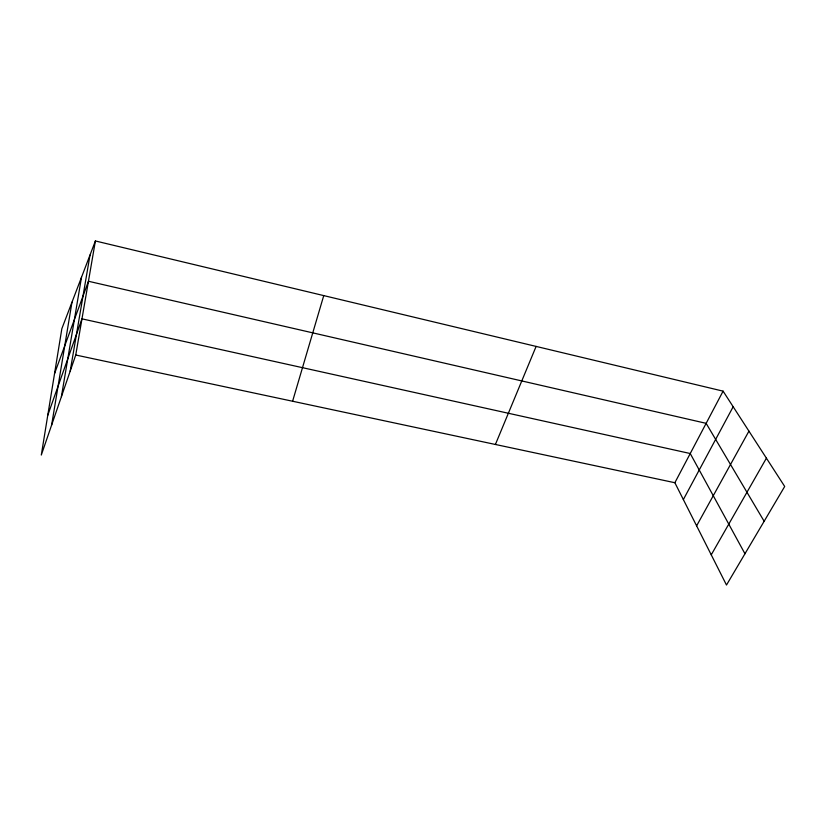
<?xml version="1.0" encoding="UTF-8"?>
<svg xmlns="http://www.w3.org/2000/svg" width="826" height="826" viewBox="0 0 826 826"><rect width="100%" height="100%" fill="white"/><g stroke="black" fill="none" stroke-linecap="round" stroke-linejoin="round"><path stroke-width="1.24" d="M51.625 425.07L71.965 302.223M61.403 396.656L81.506 277.278M70.169 371.204L90.013 255.038M75.744 355.015L95.393 240.965L723.091 391.152L784.7 486.473L726.488 585.035L674.863 482.725L75.744 355.015L41.3 455.054L61.847 328.696L95.393 240.965M292.6 401.24L323.751 295.594M47.774 415.251L81.97 318.846L690.237 453.526L744.959 553.761M54.537 373.62L88.454 281.263L706.137 423.335L764.143 521.278M495.404 444.471L536.115 346.414M674.863 482.725L723.091 391.152M683.36 499.565L733.168 406.743M696.617 525.832L748.934 431.141M711.248 554.824L766.414 458.182"/></g></svg>
